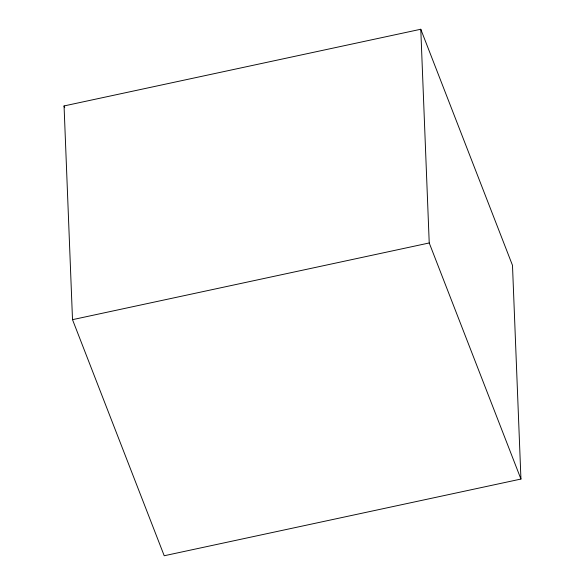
<?xml version="1.0" encoding="UTF-8"?>
<svg xmlns="http://www.w3.org/2000/svg" width="585" height="585" viewBox="0 0 585 585"><rect width="100%" height="100%" fill="white"/><g stroke="black" fill="none" stroke-linecap="round" stroke-linejoin="round"><path stroke-width="0.88" d="M64.057 105.943L420.783 29.25L512.489 265.341L520.942 479.056L164.217 555.75L72.511 319.659L64.057 105.943L64.723 107.647M72.511 319.659L429.229 242.965L420.783 29.25M429.229 242.965L520.942 479.056"/></g></svg>
